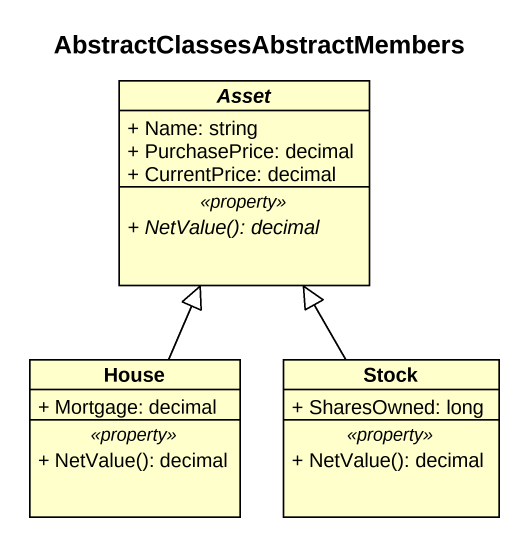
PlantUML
@startuml
title AbstractClassesAbstractMembers
hide circle
hide empty members
skinparam classAttributeIconSize 0
abstract class Asset {
  + Name: string
  + PurchasePrice: decimal
  + CurrentPrice: decimal
  .. <<property>> ..
  {abstract} + NetValue(): decimal
}
class House {
  + Mortgage: decimal
  .. <<property>> ..
  + NetValue(): decimal
}
class Stock {
  + SharesOwned: long
  .. <<property>> ..
  + NetValue(): decimal
}
House -up-|> Asset
Stock -up-|> Asset
@enduml
